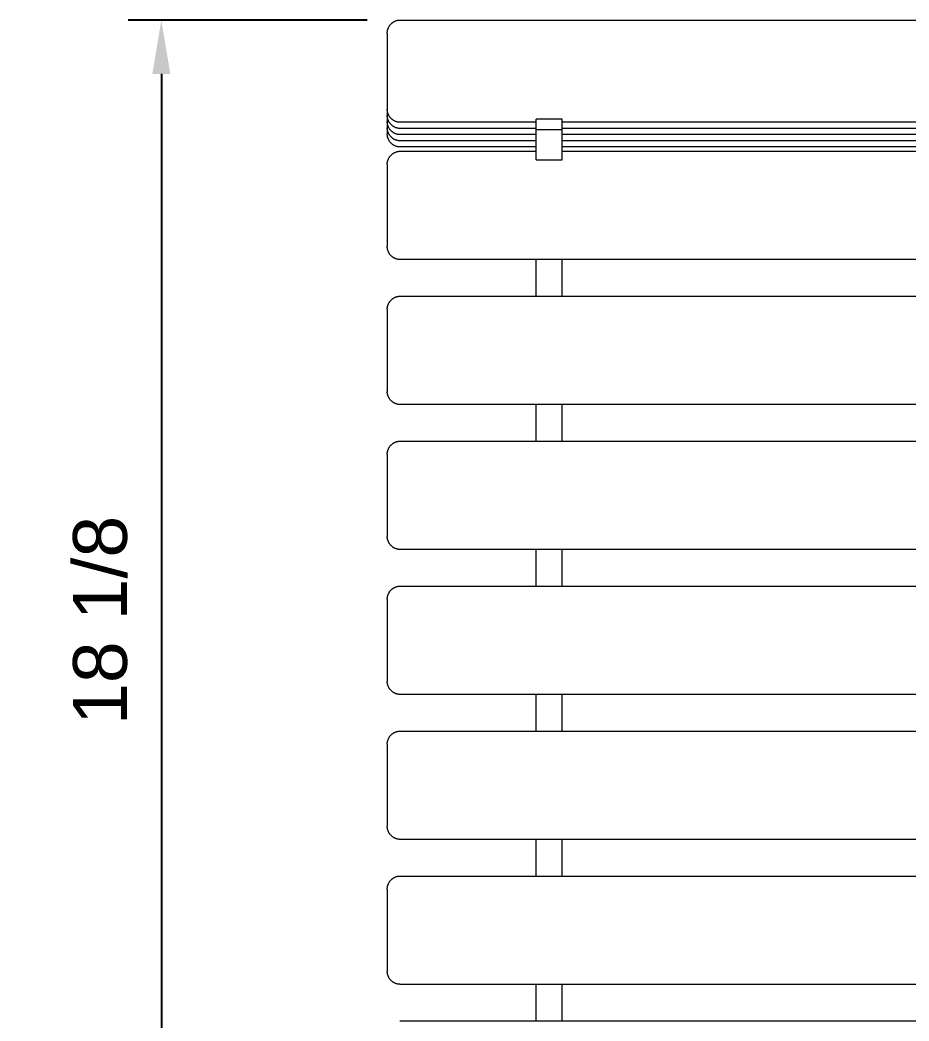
# Model space of a CAD drawing. Header units: inches. Extents: x -6 to 95, y -2 to 61.
# Drawn here: x -3.73 to 9.68, y 44.73 to 59.83 of the extents above; entities that cross this region are included whole.
import ezdxf

# ---------------------------------------------------------------- set-up
doc = ezdxf.new("R2010")
doc.units = ezdxf.units.IN
doc.layers.add('ZANO_R', color=7, linetype='Continuous', lineweight=0)
doc.layers.add('ZANO_W', color=1, linetype='Continuous', lineweight=0)
doc.styles.get("Standard").update_dxf_attribs({"font": 'arial.ttf'})
doc.dimstyles.new('amerykanie', dxfattribs={"dimtxt": 50, "dimasz": 50, "dimexe": 0.5, "dimexo": 0.5, "dimgap": 1, "dimtad": 1, "dimdec": 0, "dimzin": 0, "dimlunit": 5, "dimtxsty": 'Standard', "dimcen": 0.09, "dimclrd": 1, "dimclre": 1, "dimclrt": 1, "dimazin": 0, "dimtfac": 1, "dimtdec": 0, "dimtmove": 0, "dimatfit": 3, "dimfxl": 1, "dimtzin": 0, "dimarcsym": 1})

# ---------------------------------------------------------------- blocks, each defined once
blk = doc.blocks.new('*D354')
at = {"layer": 'ZANO_W', "color": 1, "lineweight": -2}
for p, q in [((1.504, 59.828), (-2.101, 59.828)), ((-1.601, 59.016), (-1.601, 42.53)), ((1.54, 41.718), (-2.101, 41.718))]:
    blk.add_line(p, q, dxfattribs=at)
at = {"layer": 'ZANO_W', "color": 1}
for points in [[(-1.466, 59.016), (-1.737, 59.016), (-1.601, 59.828)], [(-1.737, 42.53), (-1.466, 42.53), (-1.601, 41.718)]]:
    blk.add_solid(points, dxfattribs=at)
at = {"layer": 'ZANO_W', "color": 1, "insert": (-2.521, 50.773), "char_height": 0.8125, "attachment_point": 5, "rotation": 90}
blk.add_mtext('18 1/8', dxfattribs=at)

msp = doc.modelspace()

# ---------------------------------------------------------------- linework, layer by layer
at = {"layer": 'ZANO_R'}
for p, q in [((1.87984, 59.78398), (1.88513, 59.78814)), ((1.88513, 59.78814), (1.89056, 59.79211)), ((1.89056, 59.79211), (1.89612, 59.79589)), ((1.89612, 59.79589), (1.9018, 59.79948)), ((1.9018, 59.79948), (1.90761, 59.80288)), ((1.90761, 59.80288), (1.91352, 59.80607)), ((1.91352, 59.80607), (1.91955, 59.80907)), ((1.91955, 59.80907), (1.92567, 59.81185)), ((1.92567, 59.81185), (1.93188, 59.81442)), ((1.93188, 59.81442), (1.93818, 59.81678)), ((1.93818, 59.81678), (1.94455, 59.81893)), ((1.94455, 59.81893), (1.951, 59.82085)), ((1.951, 59.82085), (1.9575, 59.82256)), ((1.9575, 59.82256), (1.96406, 59.82404)), ((1.96406, 59.82404), (1.97067, 59.82529)), ((1.97067, 59.82529), (1.97732, 59.82632)), ((1.97732, 59.82632), (1.98399, 59.82712)), ((1.98399, 59.82712), (1.99069, 59.8277)), ((1.99069, 59.8277), (1.99741, 59.82804)), ((1.99741, 59.82804), (2.00414, 59.82816)), ((2.00414, 59.82816), (21.30567, 59.82816)), ((1.80718, 59.6312), (1.8073, 59.63793)), ((1.8073, 59.63793), (1.80764, 59.64464)), ((1.80764, 59.64464), (1.80821, 59.65134)), ((1.80821, 59.65134), (1.80902, 59.65802)), ((1.80902, 59.65802), (1.81004, 59.66467)), ((1.81004, 59.66467), (1.8113, 59.67127)), ((1.8113, 59.67127), (1.81278, 59.67783)), ((1.81278, 59.67783), (1.81448, 59.68434)), ((1.81448, 59.68434), (1.81641, 59.69078)), ((1.81641, 59.69078), (1.81855, 59.69716)), ((1.81855, 59.69716), (1.82091, 59.70345)), ((1.82091, 59.70345), (1.82349, 59.70967)), ((1.82349, 59.70967), (1.82627, 59.71579)), ((1.82627, 59.71579), (1.82926, 59.72181)), ((1.82926, 59.72181), (1.83246, 59.72773)), ((1.83246, 59.72773), (1.83585, 59.73354)), ((1.83585, 59.73354), (1.83945, 59.73922)), ((1.83945, 59.73922), (1.84323, 59.74478)), ((1.84323, 59.74478), (1.8472, 59.75021)), ((1.8472, 59.75021), (1.85136, 59.7555)), ((1.85136, 59.7555), (1.85569, 59.76064)), ((1.85569, 59.76064), (1.86019, 59.76563)), ((1.86019, 59.76563), (1.86487, 59.77047)), ((1.86487, 59.77047), (1.8697, 59.77514)), ((1.8697, 59.77514), (1.8747, 59.77965)), ((1.8747, 59.77965), (1.87984, 59.78398)), ((1.80718, 59.6312), (1.80718, 58.52924)), ((1.80718, 58.52924), (1.80718, 58.48267)), ((1.80718, 58.48267), (1.80718, 58.43609)), ((1.8073, 58.47594), (1.80718, 58.48267)), ((1.80718, 58.43609), (1.80718, 58.38952)), ((1.80764, 58.46923), (1.8073, 58.47594)), ((1.80821, 58.46252), (1.80764, 58.46923)), ((1.80902, 58.45585), (1.80821, 58.46252)), ((1.81004, 58.4492), (1.80902, 58.45585)), ((1.8113, 58.44259), (1.81004, 58.4492)), ((1.81278, 58.43603), (1.8113, 58.44259)), ((1.81448, 58.42953), (1.81278, 58.43603)), ((1.81641, 58.42308), (1.81448, 58.42953)), ((1.80718, 58.38952), (1.80718, 58.34294)), ((1.8073, 58.38279), (1.80718, 58.38952)), ((1.80718, 58.34294), (1.80718, 58.29637)), ((1.80718, 58.29637), (1.80718, 58.24979)), ((1.8073, 58.28964), (1.80718, 58.29637)), ((1.80764, 58.37608), (1.8073, 58.38279)), ((1.80764, 58.28293), (1.8073, 58.28964)), ((1.80821, 58.36938), (1.80764, 58.37608)), ((1.80821, 58.27623), (1.80764, 58.28293)), ((1.80902, 58.3627), (1.80821, 58.36938)), ((1.80902, 58.26955), (1.80821, 58.27623)), ((1.81004, 58.35605), (1.80902, 58.3627)), ((1.8113, 58.34945), (1.81004, 58.35605)), ((1.81278, 58.34288), (1.8113, 58.34945)), ((1.81448, 58.33638), (1.81278, 58.34288)), ((1.81641, 58.32994), (1.81448, 58.33638)), ((1.81855, 58.41671), (1.81641, 58.42308)), ((1.81855, 58.32356), (1.81641, 58.32994)), ((1.82091, 58.41041), (1.81855, 58.41671)), ((1.82091, 58.31726), (1.81855, 58.32356)), ((1.82349, 58.4042), (1.82091, 58.41041)), ((1.82349, 58.31105), (1.82091, 58.31726)), ((1.82627, 58.39808), (1.82349, 58.4042)), ((1.82627, 58.30493), (1.82349, 58.31105)), ((1.82926, 58.39205), (1.82627, 58.39808)), ((1.82926, 58.2989), (1.82627, 58.30493)), ((1.83246, 58.38614), (1.82926, 58.39205)), ((1.83246, 58.29299), (1.82926, 58.2989)), ((1.83585, 58.38033), (1.83246, 58.38614)), ((1.83585, 58.28718), (1.83246, 58.29299)), ((1.83945, 58.37465), (1.83585, 58.38033)), ((1.83945, 58.2815), (1.83585, 58.28718)), ((1.84323, 58.36909), (1.83945, 58.37465)), ((1.84323, 58.27594), (1.83945, 58.2815)), ((1.8472, 58.36366), (1.84323, 58.36909)), ((1.8472, 58.27051), (1.84323, 58.27594)), ((1.85136, 58.35837), (1.8472, 58.36366)), ((1.85569, 58.35323), (1.85136, 58.35837)), ((1.86019, 58.34823), (1.85569, 58.35323)), ((1.86487, 58.3434), (1.86019, 58.34823)), ((1.8697, 58.33872), (1.86487, 58.3434)), ((1.8747, 58.33422), (1.8697, 58.33872)), ((1.87984, 58.32989), (1.8747, 58.33422)), ((1.88513, 58.32573), (1.87984, 58.32989)), ((1.89056, 58.32176), (1.88513, 58.32573)), ((1.89612, 58.31798), (1.89056, 58.32176)), ((1.9018, 58.31438), (1.89612, 58.31798)), ((1.90761, 58.31099), (1.9018, 58.31438)), ((1.91352, 58.30779), (1.90761, 58.31099)), ((1.91955, 58.3048), (1.91352, 58.30779)), ((1.92567, 58.30202), (1.91955, 58.3048)), ((1.93188, 58.29944), (1.92567, 58.30202)), ((1.93818, 58.29708), (1.93188, 58.29944)), ((1.94455, 58.29494), (1.93818, 58.29708)), ((1.951, 58.29302), (1.94455, 58.29494)), ((1.9575, 58.29131), (1.951, 58.29302)), ((1.96406, 58.28983), (1.9575, 58.29131)), ((1.97067, 58.28858), (1.96406, 58.28983)), ((1.97732, 58.28755), (1.97067, 58.28858)), ((1.98399, 58.28674), (1.97732, 58.28755)), ((1.99069, 58.28617), (1.98399, 58.28674)), ((1.99741, 58.28583), (1.99069, 58.28617)), ((2.00414, 58.28571), (1.99741, 58.28583)), ((4.05246, 58.28571), (2.00414, 58.28571)), ((4.44637, 58.33242), (4.05246, 58.33242)), ((4.05246, 58.175), (4.05246, 58.33242)), ((4.44637, 58.175), (4.44637, 58.33242)), ((18.86343, 58.28571), (4.44637, 58.28571)), ((1.80718, 58.24979), (1.80718, 58.20322)), ((1.80718, 58.20322), (1.80718, 58.15664)), ((1.8073, 58.19649), (1.80718, 58.20322)), ((1.80718, 58.15664), (1.80718, 58.11007)), ((1.80764, 58.18978), (1.8073, 58.19649)), ((1.80821, 58.18308), (1.80764, 58.18978)), ((1.80902, 58.1764), (1.80821, 58.18308)), ((1.81004, 58.2629), (1.80902, 58.26955)), ((1.81004, 58.16975), (1.80902, 58.1764)), ((1.8113, 58.2563), (1.81004, 58.2629)), ((1.8113, 58.16315), (1.81004, 58.16975)), ((1.81278, 58.24974), (1.8113, 58.2563)), ((1.81278, 58.15659), (1.8113, 58.16315)), ((1.81448, 58.24323), (1.81278, 58.24974)), ((1.81448, 58.15008), (1.81278, 58.15659)), ((1.81641, 58.23679), (1.81448, 58.24323)), ((1.81641, 58.14364), (1.81448, 58.15008)), ((1.81855, 58.23041), (1.81641, 58.23679)), ((1.81855, 58.13726), (1.81641, 58.14364)), ((1.82091, 58.22411), (1.81855, 58.23041)), ((1.82091, 58.13097), (1.81855, 58.13726)), ((1.82349, 58.2179), (1.82091, 58.22411)), ((1.82349, 58.12475), (1.82091, 58.13097)), ((1.82627, 58.21178), (1.82349, 58.2179)), ((1.82627, 58.11863), (1.82349, 58.12475)), ((1.82926, 58.20576), (1.82627, 58.21178)), ((1.83246, 58.19984), (1.82926, 58.20576)), ((1.83585, 58.19403), (1.83246, 58.19984)), ((1.83945, 58.18835), (1.83585, 58.19403)), ((1.84323, 58.18279), (1.83945, 58.18835)), ((1.8472, 58.17736), (1.84323, 58.18279)), ((1.85136, 58.26522), (1.8472, 58.27051)), ((1.85136, 58.17207), (1.8472, 58.17736)), ((1.85569, 58.26008), (1.85136, 58.26522)), ((1.85569, 58.16693), (1.85136, 58.17207)), ((1.86019, 58.25508), (1.85569, 58.26008)), ((1.86019, 58.16194), (1.85569, 58.16693)), ((1.86487, 58.25025), (1.86019, 58.25508)), ((1.86487, 58.1571), (1.86019, 58.16194)), ((1.8697, 58.24558), (1.86487, 58.25025)), ((1.8697, 58.15243), (1.86487, 58.1571)), ((1.8747, 58.24107), (1.8697, 58.24558)), ((1.8747, 58.14792), (1.8697, 58.15243)), ((1.87984, 58.23674), (1.8747, 58.24107)), ((1.87984, 58.14359), (1.8747, 58.14792)), ((1.88513, 58.23258), (1.87984, 58.23674)), ((1.88513, 58.13943), (1.87984, 58.14359)), ((1.89056, 58.22861), (1.88513, 58.23258)), ((1.89056, 58.13546), (1.88513, 58.13943)), ((1.89612, 58.22483), (1.89056, 58.22861)), ((1.89612, 58.13168), (1.89056, 58.13546)), ((1.9018, 58.22124), (1.89612, 58.22483)), ((1.9018, 58.12809), (1.89612, 58.13168)), ((1.90761, 58.21784), (1.9018, 58.22124)), ((1.90761, 58.12469), (1.9018, 58.12809)), ((1.91352, 58.21464), (1.90761, 58.21784)), ((1.91352, 58.12149), (1.90761, 58.12469)), ((1.91955, 58.21165), (1.91352, 58.21464)), ((1.92567, 58.20887), (1.91955, 58.21165)), ((1.93188, 58.20629), (1.92567, 58.20887)), ((1.93818, 58.20393), (1.93188, 58.20629)), ((1.94455, 58.20179), (1.93818, 58.20393)), ((1.951, 58.19987), (1.94455, 58.20179)), ((1.9575, 58.19816), (1.951, 58.19987)), ((1.96406, 58.19668), (1.9575, 58.19816)), ((1.97067, 58.19543), (1.96406, 58.19668)), ((1.97732, 58.1944), (1.97067, 58.19543)), ((1.98399, 58.19359), (1.97732, 58.1944)), ((1.99069, 58.19302), (1.98399, 58.19359)), ((1.99741, 58.19268), (1.99069, 58.19302)), ((2.00414, 58.19256), (1.99741, 58.19268)), ((4.05246, 58.19256), (2.00414, 58.19256)), ((4.05246, 57.71932), (4.05246, 58.175)), ((4.05246, 58.175), (4.44637, 58.175)), ((18.86343, 58.19256), (4.44637, 58.19256)), ((4.44637, 57.71932), (4.44637, 58.175)), ((1.8073, 58.10335), (1.80718, 58.11007)), ((1.80764, 58.09663), (1.8073, 58.10335)), ((1.80821, 58.08993), (1.80764, 58.09663)), ((1.80902, 58.08325), (1.80821, 58.08993)), ((1.81004, 58.0766), (1.80902, 58.08325)), ((1.8113, 58.07), (1.81004, 58.0766)), ((1.81278, 58.06344), (1.8113, 58.07)), ((1.81448, 58.05693), (1.81278, 58.06344)), ((1.81641, 58.05049), (1.81448, 58.05693)), ((1.81855, 58.04411), (1.81641, 58.05049)), ((1.82091, 58.03782), (1.81855, 58.04411)), ((1.82349, 58.0316), (1.82091, 58.03782)), ((1.82627, 58.02548), (1.82349, 58.0316)), ((1.82926, 58.11261), (1.82627, 58.11863)), ((1.82926, 58.01946), (1.82627, 58.02548)), ((1.83246, 58.10669), (1.82926, 58.11261)), ((1.83246, 58.01354), (1.82926, 58.01946)), ((1.83585, 58.10088), (1.83246, 58.10669)), ((1.83585, 58.00774), (1.83246, 58.01354)), ((1.83945, 58.0952), (1.83585, 58.10088)), ((1.83945, 58.00205), (1.83585, 58.00774)), ((1.84323, 58.08964), (1.83945, 58.0952)), ((1.84323, 57.99649), (1.83945, 58.00205)), ((1.8472, 58.08421), (1.84323, 58.08964)), ((1.8472, 57.99106), (1.84323, 57.99649)), ((1.85136, 58.07892), (1.8472, 58.08421)), ((1.85136, 57.98577), (1.8472, 57.99106)), ((1.85569, 58.07378), (1.85136, 58.07892)), ((1.85569, 57.98063), (1.85136, 57.98577)), ((1.86019, 58.06879), (1.85569, 58.07378)), ((1.86019, 57.97564), (1.85569, 57.98063)), ((1.86487, 58.06395), (1.86019, 58.06879)), ((1.86487, 57.9708), (1.86019, 57.97564)), ((1.8697, 58.05928), (1.86487, 58.06395)), ((1.8747, 58.05477), (1.8697, 58.05928)), ((1.87984, 58.05044), (1.8747, 58.05477)), ((1.88513, 58.04628), (1.87984, 58.05044)), ((1.89056, 58.04231), (1.88513, 58.04628)), ((1.89612, 58.03853), (1.89056, 58.04231)), ((1.9018, 58.03494), (1.89612, 58.03853)), ((1.90761, 58.03154), (1.9018, 58.03494)), ((1.91352, 58.02835), (1.90761, 58.03154)), ((1.91955, 58.1185), (1.91352, 58.12149)), ((1.91955, 58.02535), (1.91352, 58.02835)), ((1.92567, 58.11572), (1.91955, 58.1185)), ((1.92567, 58.02257), (1.91955, 58.02535)), ((1.93188, 58.11315), (1.92567, 58.11572)), ((1.93188, 58.02), (1.92567, 58.02257)), ((1.93818, 58.11079), (1.93188, 58.11315)), ((1.93818, 58.01764), (1.93188, 58.02)), ((1.94455, 58.10864), (1.93818, 58.11079)), ((1.94455, 58.01549), (1.93818, 58.01764)), ((1.951, 58.10672), (1.94455, 58.10864)), ((1.951, 58.01357), (1.94455, 58.01549)), ((1.9575, 58.10501), (1.951, 58.10672)), ((1.9575, 58.01186), (1.951, 58.01357)), ((1.96406, 58.10353), (1.9575, 58.10501)), ((1.96406, 58.01038), (1.9575, 58.01186)), ((1.97067, 58.10228), (1.96406, 58.10353)), ((1.97067, 58.00913), (1.96406, 58.01038)), ((1.97732, 58.10125), (1.97067, 58.10228)), ((1.97732, 58.0081), (1.97067, 58.00913)), ((1.98399, 58.10045), (1.97732, 58.10125)), ((1.98399, 58.0073), (1.97732, 58.0081)), ((1.99069, 58.09987), (1.98399, 58.10045)), ((1.99069, 58.00672), (1.98399, 58.0073)), ((1.99741, 58.09953), (1.99069, 58.09987)), ((1.99741, 58.00638), (1.99069, 58.00672)), ((2.00414, 58.09941), (1.99741, 58.09953)), ((2.00414, 58.00626), (1.99741, 58.00638)), ((4.05246, 58.09941), (2.00414, 58.09941)), ((4.05246, 58.00626), (2.00414, 58.00626)), ((18.86343, 58.09941), (4.44637, 58.09941)), ((18.86343, 58.00626), (4.44637, 58.00626)), ((1.8697, 57.96613), (1.86487, 57.9708)), ((1.8747, 57.96162), (1.8697, 57.96613)), ((1.87984, 57.95729), (1.8747, 57.96162)), ((1.88513, 57.95314), (1.87984, 57.95729)), ((1.89056, 57.94916), (1.88513, 57.95314)), ((1.89612, 57.94538), (1.89056, 57.94916)), ((1.9018, 57.94179), (1.89612, 57.94538)), ((1.90761, 57.93839), (1.9018, 57.94179)), ((1.9018, 57.82013), (1.90761, 57.82352)), ((1.91352, 57.9352), (1.90761, 57.93839)), ((1.90761, 57.82352), (1.91352, 57.82672)), ((1.91955, 57.9322), (1.91352, 57.9352)), ((1.91352, 57.82672), (1.91955, 57.82971)), ((1.92567, 57.92942), (1.91955, 57.9322)), ((1.91955, 57.82971), (1.92567, 57.83249)), ((1.93188, 57.92685), (1.92567, 57.92942)), ((1.92567, 57.83249), (1.93188, 57.83507)), ((1.93818, 57.92449), (1.93188, 57.92685)), ((1.93188, 57.83507), (1.93818, 57.83743)), ((1.94455, 57.92234), (1.93818, 57.92449)), ((1.93818, 57.83743), (1.94455, 57.83957)), ((1.951, 57.92042), (1.94455, 57.92234)), ((1.94455, 57.83957), (1.951, 57.84149)), ((1.9575, 57.91872), (1.951, 57.92042)), ((1.951, 57.84149), (1.9575, 57.8432)), ((1.96406, 57.91723), (1.9575, 57.91872)), ((1.9575, 57.8432), (1.96406, 57.84468)), ((1.97067, 57.91598), (1.96406, 57.91723)), ((1.96406, 57.84468), (1.97067, 57.84593)), ((1.97732, 57.91495), (1.97067, 57.91598)), ((1.97067, 57.84593), (1.97732, 57.84696)), ((1.98399, 57.91415), (1.97732, 57.91495)), ((1.97732, 57.84696), (1.98399, 57.84777)), ((1.99069, 57.91357), (1.98399, 57.91415)), ((1.98399, 57.84777), (1.99069, 57.84834)), ((1.99741, 57.91323), (1.99069, 57.91357)), ((1.99069, 57.84834), (1.99741, 57.84868)), ((2.00414, 57.91312), (1.99741, 57.91323)), ((1.99741, 57.84868), (2.00414, 57.8488)), ((4.05246, 57.91312), (2.00414, 57.91312)), ((2.00414, 57.8488), (4.05246, 57.8488)), ((18.86343, 57.91312), (4.44637, 57.91312)), ((4.44637, 57.8488), (18.86343, 57.8488)), ((1.80764, 57.66528), (1.80821, 57.67199)), ((1.80821, 57.67199), (1.80902, 57.67866)), ((1.80902, 57.67866), (1.81004, 57.68531)), ((1.81004, 57.68531), (1.8113, 57.69192)), ((1.8113, 57.69192), (1.81278, 57.69848)), ((1.81278, 57.69848), (1.81448, 57.70498)), ((1.81448, 57.70498), (1.81641, 57.71143)), ((1.81641, 57.71143), (1.81855, 57.7178)), ((1.81855, 57.7178), (1.82091, 57.7241)), ((1.82091, 57.7241), (1.82349, 57.73031)), ((1.82349, 57.73031), (1.82627, 57.73643)), ((1.82627, 57.73643), (1.82926, 57.74246)), ((1.82926, 57.74246), (1.83246, 57.74837)), ((1.83246, 57.74837), (1.83585, 57.75418)), ((1.83585, 57.75418), (1.83945, 57.75986)), ((1.83945, 57.75986), (1.84323, 57.76542)), ((1.84323, 57.76542), (1.8472, 57.77085)), ((1.8472, 57.77085), (1.85136, 57.77614)), ((1.85136, 57.77614), (1.85569, 57.78128)), ((1.85569, 57.78128), (1.86019, 57.78628)), ((1.86019, 57.78628), (1.86487, 57.79111)), ((1.86487, 57.79111), (1.8697, 57.79579)), ((1.8697, 57.79579), (1.8747, 57.80029)), ((1.8747, 57.80029), (1.87984, 57.80462)), ((1.87984, 57.80462), (1.88513, 57.80878)), ((1.88513, 57.80878), (1.89056, 57.81275)), ((1.89056, 57.81275), (1.89612, 57.81653)), ((1.89612, 57.81653), (1.9018, 57.82013)), ((4.05246, 57.71932), (4.44637, 57.71932)), ((1.80718, 57.65184), (1.8073, 57.65857)), ((1.80718, 57.65184), (1.80718, 57.50517)), ((1.8073, 57.65857), (1.80764, 57.66528)), ((1.80718, 57.50517), (1.80718, 56.41202)), ((1.8073, 56.4053), (1.80718, 56.41202)), ((1.80764, 56.39858), (1.8073, 56.4053)), ((1.80821, 56.39188), (1.80764, 56.39858)), ((1.80902, 56.3852), (1.80821, 56.39188)), ((1.81004, 56.37856), (1.80902, 56.3852)), ((1.8113, 56.37195), (1.81004, 56.37856)), ((1.81278, 56.36539), (1.8113, 56.37195)), ((1.81448, 56.35889), (1.81278, 56.36539)), ((1.81641, 56.35244), (1.81448, 56.35889)), ((1.81855, 56.34607), (1.81641, 56.35244)), ((1.82091, 56.33977), (1.81855, 56.34607)), ((1.82349, 56.33356), (1.82091, 56.33977)), ((1.82627, 56.32743), (1.82349, 56.33356)), ((1.82926, 56.32141), (1.82627, 56.32743)), ((1.83246, 56.31549), (1.82926, 56.32141)), ((1.83585, 56.30969), (1.83246, 56.31549)), ((1.83945, 56.304), (1.83585, 56.30969)), ((1.84323, 56.29844), (1.83945, 56.304)), ((1.8472, 56.29302), (1.84323, 56.29844)), ((1.85136, 56.28773), (1.8472, 56.29302)), ((1.85569, 56.28258), (1.85136, 56.28773)), ((1.86019, 56.27759), (1.85569, 56.28258)), ((1.86487, 56.27276), (1.86019, 56.27759)), ((1.8697, 56.26808), (1.86487, 56.27276)), ((1.8747, 56.26358), (1.8697, 56.26808)), ((1.87984, 56.25924), (1.8747, 56.26358)), ((1.88513, 56.25509), (1.87984, 56.25924)), ((1.89056, 56.25112), (1.88513, 56.25509)), ((1.89612, 56.24733), (1.89056, 56.25112)), ((1.9018, 56.24374), (1.89612, 56.24733)), ((1.90761, 56.24035), (1.9018, 56.24374)), ((1.91352, 56.23715), (1.90761, 56.24035)), ((1.91955, 56.23416), (1.91352, 56.23715)), ((1.92567, 56.23137), (1.91955, 56.23416)), ((1.93188, 56.2288), (1.92567, 56.23137)), ((1.93818, 56.22644), (1.93188, 56.2288)), ((1.94455, 56.2243), (1.93818, 56.22644)), ((1.951, 56.22237), (1.94455, 56.2243)), ((1.9575, 56.22067), (1.951, 56.22237)), ((1.96406, 56.21919), (1.9575, 56.22067)), ((1.97067, 56.21793), (1.96406, 56.21919)), ((1.97732, 56.2169), (1.97067, 56.21793)), ((1.98399, 56.2161), (1.97732, 56.2169)), ((1.99069, 56.21553), (1.98399, 56.2161)), ((1.99741, 56.21518), (1.99069, 56.21553)), ((2.00414, 56.21507), (1.99741, 56.21518)), ((21.30567, 56.21507), (2.00414, 56.21507)), ((4.05246, 55.6625), (4.05246, 56.21507)), ((4.44637, 55.6625), (4.44637, 56.21507)), ((1.82926, 55.55616), (1.83246, 55.56208)), ((1.83246, 55.56208), (1.83585, 55.56788)), ((1.83585, 55.56788), (1.83945, 55.57357)), ((1.83945, 55.57357), (1.84323, 55.57913)), ((1.84323, 55.57913), (1.8472, 55.58455)), ((1.8472, 55.58455), (1.85136, 55.58984)), ((1.85136, 55.58984), (1.85569, 55.59499)), ((1.85569, 55.59499), (1.86019, 55.59998)), ((1.86019, 55.59998), (1.86487, 55.60481)), ((1.86487, 55.60481), (1.8697, 55.60949)), ((1.8697, 55.60949), (1.8747, 55.61399)), ((1.8747, 55.61399), (1.87984, 55.61833)), ((1.87984, 55.61833), (1.88513, 55.62248)), ((1.88513, 55.62248), (1.89056, 55.62645)), ((1.89056, 55.62645), (1.89612, 55.63024)), ((1.89612, 55.63024), (1.9018, 55.63383)), ((1.9018, 55.63383), (1.90761, 55.63722)), ((1.90761, 55.63722), (1.91352, 55.64042)), ((1.91352, 55.64042), (1.91955, 55.64341)), ((1.91955, 55.64341), (1.92567, 55.64619)), ((1.92567, 55.64619), (1.93188, 55.64877)), ((1.93188, 55.64877), (1.93818, 55.65113)), ((1.93818, 55.65113), (1.94455, 55.65327)), ((1.94455, 55.65327), (1.951, 55.6552)), ((1.951, 55.6552), (1.9575, 55.6569)), ((1.9575, 55.6569), (1.96406, 55.65838)), ((1.96406, 55.65838), (1.97067, 55.65964)), ((1.97067, 55.65964), (1.97732, 55.66067)), ((1.97732, 55.66067), (1.98399, 55.66147)), ((1.98399, 55.66147), (1.99069, 55.66204)), ((1.99069, 55.66204), (1.99741, 55.66239)), ((1.99741, 55.66239), (2.00414, 55.6625)), ((2.00414, 55.6625), (21.30567, 55.6625)), ((1.80718, 55.46555), (1.8073, 55.47227)), ((1.80718, 55.46555), (1.80718, 55.31887)), ((1.8073, 55.47227), (1.80764, 55.47899)), ((1.80764, 55.47899), (1.80821, 55.48569)), ((1.80821, 55.48569), (1.80902, 55.49236)), ((1.80902, 55.49236), (1.81004, 55.49901)), ((1.81004, 55.49901), (1.8113, 55.50562)), ((1.8113, 55.50562), (1.81278, 55.51218)), ((1.81278, 55.51218), (1.81448, 55.51868)), ((1.81448, 55.51868), (1.81641, 55.52513)), ((1.81641, 55.52513), (1.81855, 55.5315)), ((1.81855, 55.5315), (1.82091, 55.5378)), ((1.82091, 55.5378), (1.82349, 55.54401)), ((1.82349, 55.54401), (1.82627, 55.55013)), ((1.82627, 55.55013), (1.82926, 55.55616)), ((1.80718, 55.31887), (1.80718, 54.22573)), ((1.8073, 54.219), (1.80718, 54.22573)), ((1.80764, 54.21229), (1.8073, 54.219)), ((1.80821, 54.20558), (1.80764, 54.21229)), ((1.80902, 54.19891), (1.80821, 54.20558)), ((1.81004, 54.19226), (1.80902, 54.19891)), ((1.8113, 54.18565), (1.81004, 54.19226)), ((1.81278, 54.17909), (1.8113, 54.18565)), ((1.81448, 54.17259), (1.81278, 54.17909)), ((1.81641, 54.16614), (1.81448, 54.17259)), ((1.81855, 54.15977), (1.81641, 54.16614)), ((1.82091, 54.15347), (1.81855, 54.15977)), ((1.82349, 54.14726), (1.82091, 54.15347)), ((1.82627, 54.14114), (1.82349, 54.14726)), ((1.82926, 54.13511), (1.82627, 54.14114)), ((1.83246, 54.1292), (1.82926, 54.13511)), ((1.83585, 54.12339), (1.83246, 54.1292)), ((1.83945, 54.11771), (1.83585, 54.12339)), ((1.84323, 54.11215), (1.83945, 54.11771)), ((1.8472, 54.10672), (1.84323, 54.11215)), ((1.85136, 54.10143), (1.8472, 54.10672)), ((1.85569, 54.09629), (1.85136, 54.10143)), ((1.86019, 54.09129), (1.85569, 54.09629)), ((1.86487, 54.08646), (1.86019, 54.09129)), ((1.8697, 54.08178), (1.86487, 54.08646)), ((1.8747, 54.07728), (1.8697, 54.08178)), ((1.87984, 54.07295), (1.8747, 54.07728)), ((1.88513, 54.06879), (1.87984, 54.07295)), ((1.89056, 54.06482), (1.88513, 54.06879)), ((1.89612, 54.06104), (1.89056, 54.06482)), ((1.9018, 54.05744), (1.89612, 54.06104)), ((1.90761, 54.05405), (1.9018, 54.05744)), ((1.91352, 54.05085), (1.90761, 54.05405)), ((1.91955, 54.04786), (1.91352, 54.05085)), ((1.92567, 54.04508), (1.91955, 54.04786)), ((1.93188, 54.0425), (1.92567, 54.04508)), ((1.93818, 54.04014), (1.93188, 54.0425)), ((1.94455, 54.038), (1.93818, 54.04014)), ((1.951, 54.03607), (1.94455, 54.038)), ((1.9575, 54.03437), (1.951, 54.03607)), ((1.96406, 54.03289), (1.9575, 54.03437)), ((1.97067, 54.03164), (1.96406, 54.03289)), ((1.97732, 54.03061), (1.97067, 54.03164)), ((1.98399, 54.0298), (1.97732, 54.03061)), ((1.99069, 54.02923), (1.98399, 54.0298)), ((1.99741, 54.02889), (1.99069, 54.02923)), ((2.00414, 54.02877), (1.99741, 54.02889)), ((21.30567, 54.02877), (2.00414, 54.02877)), ((4.05246, 53.4762), (4.05246, 54.02877)), ((4.44637, 53.4762), (4.44637, 54.02877)), ((1.89612, 53.44394), (1.9018, 53.44753)), ((1.9018, 53.44753), (1.90761, 53.45093)), ((1.90761, 53.45093), (1.91352, 53.45412)), ((1.91352, 53.45412), (1.91955, 53.45711)), ((1.91955, 53.45711), (1.92567, 53.4599)), ((1.92567, 53.4599), (1.93188, 53.46247)), ((1.93188, 53.46247), (1.93818, 53.46483)), ((1.93818, 53.46483), (1.94455, 53.46697)), ((1.94455, 53.46697), (1.951, 53.4689)), ((1.951, 53.4689), (1.9575, 53.4706)), ((1.9575, 53.4706), (1.96406, 53.47208)), ((1.96406, 53.47208), (1.97067, 53.47334)), ((1.97067, 53.47334), (1.97732, 53.47437)), ((1.97732, 53.47437), (1.98399, 53.47517)), ((1.98399, 53.47517), (1.99069, 53.47574)), ((1.99069, 53.47574), (1.99741, 53.47609)), ((1.99741, 53.47609), (2.00414, 53.4762)), ((2.00414, 53.4762), (21.30567, 53.4762)), ((1.80764, 53.29269), (1.80821, 53.29939)), ((1.80821, 53.29939), (1.80902, 53.30607)), ((1.80902, 53.30607), (1.81004, 53.31271)), ((1.81004, 53.31271), (1.8113, 53.31932)), ((1.8113, 53.31932), (1.81278, 53.32588)), ((1.81278, 53.32588), (1.81448, 53.33239)), ((1.81448, 53.33239), (1.81641, 53.33883)), ((1.81641, 53.33883), (1.81855, 53.3452)), ((1.81855, 53.3452), (1.82091, 53.3515)), ((1.82091, 53.3515), (1.82349, 53.35772)), ((1.82349, 53.35772), (1.82627, 53.36384)), ((1.82627, 53.36384), (1.82926, 53.36986)), ((1.82926, 53.36986), (1.83246, 53.37578)), ((1.83246, 53.37578), (1.83585, 53.38158)), ((1.83585, 53.38158), (1.83945, 53.38727)), ((1.83945, 53.38727), (1.84323, 53.39283)), ((1.84323, 53.39283), (1.8472, 53.39826)), ((1.8472, 53.39826), (1.85136, 53.40354)), ((1.85136, 53.40354), (1.85569, 53.40869)), ((1.85569, 53.40869), (1.86019, 53.41368)), ((1.86019, 53.41368), (1.86487, 53.41852)), ((1.86487, 53.41852), (1.8697, 53.42319)), ((1.8697, 53.42319), (1.8747, 53.4277)), ((1.8747, 53.4277), (1.87984, 53.43203)), ((1.87984, 53.43203), (1.88513, 53.43618)), ((1.88513, 53.43618), (1.89056, 53.44015)), ((1.89056, 53.44015), (1.89612, 53.44394)), ((1.80718, 53.27925), (1.8073, 53.28597)), ((1.80718, 53.27925), (1.80718, 53.13258)), ((1.8073, 53.28597), (1.80764, 53.29269)), ((1.80718, 53.13258), (1.80718, 52.03943)), ((1.8073, 52.0327), (1.80718, 52.03943)), ((1.80764, 52.02599), (1.8073, 52.0327)), ((1.80821, 52.01929), (1.80764, 52.02599)), ((1.80902, 52.01261), (1.80821, 52.01929)), ((1.81004, 52.00596), (1.80902, 52.01261)), ((1.8113, 51.99936), (1.81004, 52.00596)), ((1.81278, 51.9928), (1.8113, 51.99936)), ((1.81448, 51.98629), (1.81278, 51.9928)), ((1.81641, 51.97985), (1.81448, 51.98629)), ((1.81855, 51.97347), (1.81641, 51.97985)), ((1.82091, 51.96717), (1.81855, 51.97347)), ((1.82349, 51.96096), (1.82091, 51.96717)), ((1.82627, 51.95484), (1.82349, 51.96096)), ((1.82926, 51.94882), (1.82627, 51.95484)), ((1.83246, 51.9429), (1.82926, 51.94882)), ((1.83585, 51.93709), (1.83246, 51.9429)), ((1.83945, 51.93141), (1.83585, 51.93709)), ((1.84323, 51.92585), (1.83945, 51.93141)), ((1.8472, 51.92042), (1.84323, 51.92585)), ((1.85136, 51.91513), (1.8472, 51.92042)), ((1.85569, 51.90999), (1.85136, 51.91513)), ((1.86019, 51.905), (1.85569, 51.90999)), ((1.86487, 51.90016), (1.86019, 51.905)), ((1.8697, 51.89549), (1.86487, 51.90016)), ((1.8747, 51.89098), (1.8697, 51.89549)), ((1.87984, 51.88665), (1.8747, 51.89098)), ((1.88513, 51.88249), (1.87984, 51.88665)), ((1.89056, 51.87852), (1.88513, 51.88249)), ((1.89612, 51.87474), (1.89056, 51.87852)), ((1.9018, 51.87115), (1.89612, 51.87474)), ((1.90761, 51.86775), (1.9018, 51.87115)), ((1.91352, 51.86456), (1.90761, 51.86775)), ((1.91955, 51.86156), (1.91352, 51.86456)), ((1.92567, 51.85878), (1.91955, 51.86156)), ((1.93188, 51.85621), (1.92567, 51.85878)), ((1.93818, 51.85385), (1.93188, 51.85621)), ((1.94455, 51.8517), (1.93818, 51.85385)), ((1.951, 51.84978), (1.94455, 51.8517)), ((1.9575, 51.84807), (1.951, 51.84978)), ((1.96406, 51.84659), (1.9575, 51.84807)), ((1.97067, 51.84534), (1.96406, 51.84659)), ((1.97732, 51.84431), (1.97067, 51.84534)), ((1.98399, 51.84351), (1.97732, 51.84431)), ((1.99069, 51.84293), (1.98399, 51.84351)), ((1.99741, 51.84259), (1.99069, 51.84293)), ((2.00414, 51.84247), (1.99741, 51.84259)), ((21.30567, 51.84247), (2.00414, 51.84247)), ((4.05246, 51.28991), (4.05246, 51.84247)), ((4.44637, 51.28991), (4.44637, 51.84247)), ((1.82627, 51.17754), (1.82926, 51.18356)), ((1.82926, 51.18356), (1.83246, 51.18948)), ((1.83246, 51.18948), (1.83585, 51.19529)), ((1.83585, 51.19529), (1.83945, 51.20097)), ((1.83945, 51.20097), (1.84323, 51.20653)), ((1.84323, 51.20653), (1.8472, 51.21196)), ((1.8472, 51.21196), (1.85136, 51.21725)), ((1.85136, 51.21725), (1.85569, 51.22239)), ((1.85569, 51.22239), (1.86019, 51.22738)), ((1.86019, 51.22738), (1.86487, 51.23222)), ((1.86487, 51.23222), (1.8697, 51.23689)), ((1.8697, 51.23689), (1.8747, 51.2414)), ((1.8747, 51.2414), (1.87984, 51.24573)), ((1.87984, 51.24573), (1.88513, 51.24989)), ((1.88513, 51.24989), (1.89056, 51.25386)), ((1.89056, 51.25386), (1.89612, 51.25764)), ((1.89612, 51.25764), (1.9018, 51.26123)), ((1.9018, 51.26123), (1.90761, 51.26463)), ((1.90761, 51.26463), (1.91352, 51.26782)), ((1.91352, 51.26782), (1.91955, 51.27082)), ((1.91955, 51.27082), (1.92567, 51.2736)), ((1.92567, 51.2736), (1.93188, 51.27617)), ((1.93188, 51.27617), (1.93818, 51.27853)), ((1.93818, 51.27853), (1.94455, 51.28068)), ((1.94455, 51.28068), (1.951, 51.2826)), ((1.951, 51.2826), (1.9575, 51.28431)), ((1.9575, 51.28431), (1.96406, 51.28579)), ((1.96406, 51.28579), (1.97067, 51.28704)), ((1.97067, 51.28704), (1.97732, 51.28807)), ((1.97732, 51.28807), (1.98399, 51.28887)), ((1.98399, 51.28887), (1.99069, 51.28945)), ((1.99069, 51.28945), (1.99741, 51.28979)), ((1.99741, 51.28979), (2.00414, 51.28991)), ((2.00414, 51.28991), (21.30567, 51.28991)), ((1.80718, 51.09295), (1.8073, 51.09968)), ((1.80718, 51.09295), (1.80718, 50.94628)), ((1.8073, 51.09968), (1.80764, 51.10639)), ((1.80764, 51.10639), (1.80821, 51.11309)), ((1.80821, 51.11309), (1.80902, 51.11977)), ((1.80902, 51.11977), (1.81004, 51.12642)), ((1.81004, 51.12642), (1.8113, 51.13302)), ((1.8113, 51.13302), (1.81278, 51.13958)), ((1.81278, 51.13958), (1.81448, 51.14609)), ((1.81448, 51.14609), (1.81641, 51.15253)), ((1.81641, 51.15253), (1.81855, 51.15891)), ((1.81855, 51.15891), (1.82091, 51.1652)), ((1.82091, 51.1652), (1.82349, 51.17142)), ((1.82349, 51.17142), (1.82627, 51.17754)), ((1.80718, 50.94628), (1.80718, 49.85313)), ((1.8073, 49.84641), (1.80718, 49.85313)), ((1.80764, 49.83969), (1.8073, 49.84641)), ((1.80821, 49.83299), (1.80764, 49.83969)), ((1.80902, 49.82631), (1.80821, 49.83299)), ((1.81004, 49.81967), (1.80902, 49.82631)), ((1.8113, 49.81306), (1.81004, 49.81967)), ((1.81278, 49.8065), (1.8113, 49.81306)), ((1.81448, 49.79999), (1.81278, 49.8065)), ((1.81641, 49.79355), (1.81448, 49.79999)), ((1.81855, 49.78717), (1.81641, 49.79355)), ((1.82091, 49.78088), (1.81855, 49.78717)), ((1.82349, 49.77466), (1.82091, 49.78088)), ((1.82627, 49.76854), (1.82349, 49.77466)), ((1.82926, 49.76252), (1.82627, 49.76854)), ((1.83246, 49.7566), (1.82926, 49.76252)), ((1.83585, 49.7508), (1.83246, 49.7566)), ((1.83945, 49.74511), (1.83585, 49.7508)), ((1.84323, 49.73955), (1.83945, 49.74511)), ((1.8472, 49.73412), (1.84323, 49.73955)), ((1.85136, 49.72883), (1.8472, 49.73412)), ((1.85569, 49.72369), (1.85136, 49.72883)), ((1.86019, 49.7187), (1.85569, 49.72369)), ((1.86487, 49.71386), (1.86019, 49.7187)), ((1.8697, 49.70919), (1.86487, 49.71386)), ((1.8747, 49.70468), (1.8697, 49.70919)), ((1.87984, 49.70035), (1.8747, 49.70468)), ((1.88513, 49.6962), (1.87984, 49.70035)), ((1.89056, 49.69222), (1.88513, 49.6962)), ((1.89612, 49.68844), (1.89056, 49.69222)), ((1.9018, 49.68485), (1.89612, 49.68844)), ((1.90761, 49.68145), (1.9018, 49.68485)), ((1.91352, 49.67826), (1.90761, 49.68145)), ((1.91955, 49.67527), (1.91352, 49.67826)), ((1.92567, 49.67248), (1.91955, 49.67527)), ((1.93188, 49.66991), (1.92567, 49.67248)), ((1.93818, 49.66755), (1.93188, 49.66991)), ((1.94455, 49.6654), (1.93818, 49.66755)), ((1.951, 49.66348), (1.94455, 49.6654)), ((1.9575, 49.66178), (1.951, 49.66348)), ((1.96406, 49.6603), (1.9575, 49.66178)), ((1.97067, 49.65904), (1.96406, 49.6603)), ((1.97732, 49.65801), (1.97067, 49.65904)), ((1.98399, 49.65721), (1.97732, 49.65801)), ((1.99069, 49.65664), (1.98399, 49.65721)), ((1.99741, 49.65629), (1.99069, 49.65664)), ((2.00414, 49.65618), (1.99741, 49.65629)), ((21.30567, 49.65618), (2.00414, 49.65618)), ((4.05246, 49.10361), (4.05246, 49.65618)), ((4.44637, 49.10361), (4.44637, 49.65618)), ((1.88513, 49.06359), (1.89056, 49.06756)), ((1.89056, 49.06756), (1.89612, 49.07134)), ((1.89612, 49.07134), (1.9018, 49.07493)), ((1.9018, 49.07493), (1.90761, 49.07833)), ((1.90761, 49.07833), (1.91352, 49.08153)), ((1.91352, 49.08153), (1.91955, 49.08452)), ((1.91955, 49.08452), (1.92567, 49.0873)), ((1.92567, 49.0873), (1.93188, 49.08988)), ((1.93188, 49.08988), (1.93818, 49.09224)), ((1.93818, 49.09224), (1.94455, 49.09438)), ((1.94455, 49.09438), (1.951, 49.0963)), ((1.951, 49.0963), (1.9575, 49.09801)), ((1.9575, 49.09801), (1.96406, 49.09949)), ((1.96406, 49.09949), (1.97067, 49.10074)), ((1.97067, 49.10074), (1.97732, 49.10177)), ((1.97732, 49.10177), (1.98399, 49.10258)), ((1.98399, 49.10258), (1.99069, 49.10315)), ((1.99069, 49.10315), (1.99741, 49.10349)), ((1.99741, 49.10349), (2.00414, 49.10361)), ((2.00414, 49.10361), (21.30567, 49.10361)), ((1.8073, 48.91338), (1.80764, 48.92009)), ((1.80764, 48.92009), (1.80821, 48.92679)), ((1.80821, 48.92679), (1.80902, 48.93347)), ((1.80902, 48.93347), (1.81004, 48.94012)), ((1.81004, 48.94012), (1.8113, 48.94672)), ((1.8113, 48.94672), (1.81278, 48.95329)), ((1.81278, 48.95329), (1.81448, 48.95979)), ((1.81448, 48.95979), (1.81641, 48.96623)), ((1.81641, 48.96623), (1.81855, 48.97261)), ((1.81855, 48.97261), (1.82091, 48.97891)), ((1.82091, 48.97891), (1.82349, 48.98512)), ((1.82349, 48.98512), (1.82627, 48.99124)), ((1.82627, 48.99124), (1.82926, 48.99727)), ((1.82926, 48.99727), (1.83246, 49.00318)), ((1.83246, 49.00318), (1.83585, 49.00899)), ((1.83585, 49.00899), (1.83945, 49.01467)), ((1.83945, 49.01467), (1.84323, 49.02023)), ((1.84323, 49.02023), (1.8472, 49.02566)), ((1.8472, 49.02566), (1.85136, 49.03095)), ((1.85136, 49.03095), (1.85569, 49.03609)), ((1.85569, 49.03609), (1.86019, 49.04109)), ((1.86019, 49.04109), (1.86487, 49.04592)), ((1.86487, 49.04592), (1.8697, 49.05059)), ((1.8697, 49.05059), (1.8747, 49.0551)), ((1.8747, 49.0551), (1.87984, 49.05943)), ((1.87984, 49.05943), (1.88513, 49.06359)), ((1.80718, 48.90665), (1.8073, 48.91338)), ((1.80718, 48.90665), (1.80718, 48.75998)), ((1.80718, 48.75998), (1.80718, 47.66683)), ((1.8073, 47.66011), (1.80718, 47.66683)), ((1.80764, 47.65339), (1.8073, 47.66011)), ((1.80821, 47.64669), (1.80764, 47.65339)), ((1.80902, 47.64001), (1.80821, 47.64669)), ((1.81004, 47.63337), (1.80902, 47.64001)), ((1.8113, 47.62676), (1.81004, 47.63337)), ((1.81278, 47.6202), (1.8113, 47.62676)), ((1.81448, 47.6137), (1.81278, 47.6202)), ((1.81641, 47.60725), (1.81448, 47.6137)), ((1.81855, 47.60088), (1.81641, 47.60725)), ((1.82091, 47.59458), (1.81855, 47.60088)), ((1.82349, 47.58837), (1.82091, 47.59458)), ((1.82627, 47.58224), (1.82349, 47.58837)), ((1.82926, 47.57622), (1.82627, 47.58224)), ((1.83246, 47.5703), (1.82926, 47.57622)), ((1.83585, 47.5645), (1.83246, 47.5703)), ((1.83945, 47.55881), (1.83585, 47.5645)), ((1.84323, 47.55325), (1.83945, 47.55881)), ((1.8472, 47.54783), (1.84323, 47.55325)), ((1.85136, 47.54254), (1.8472, 47.54783)), ((1.85569, 47.53739), (1.85136, 47.54254)), ((1.86019, 47.5324), (1.85569, 47.53739)), ((1.86487, 47.52757), (1.86019, 47.5324)), ((1.8697, 47.52289), (1.86487, 47.52757)), ((1.8747, 47.51839), (1.8697, 47.52289)), ((1.87984, 47.51405), (1.8747, 47.51839)), ((1.88513, 47.5099), (1.87984, 47.51405)), ((1.89056, 47.50593), (1.88513, 47.5099)), ((1.89612, 47.50214), (1.89056, 47.50593)), ((1.9018, 47.49855), (1.89612, 47.50214)), ((1.90761, 47.49516), (1.9018, 47.49855)), ((1.91352, 47.49196), (1.90761, 47.49516)), ((1.91955, 47.48897), (1.91352, 47.49196)), ((1.92567, 47.48618), (1.91955, 47.48897)), ((1.93188, 47.48361), (1.92567, 47.48618)), ((1.93818, 47.48125), (1.93188, 47.48361)), ((1.94455, 47.47911), (1.93818, 47.48125)), ((1.951, 47.47718), (1.94455, 47.47911)), ((1.9575, 47.47548), (1.951, 47.47718)), ((1.96406, 47.474), (1.9575, 47.47548)), ((1.97067, 47.47274), (1.96406, 47.474)), ((1.97732, 47.47171), (1.97067, 47.47274)), ((1.98399, 47.47091), (1.97732, 47.47171)), ((1.99069, 47.47034), (1.98399, 47.47091)), ((1.99741, 47.46999), (1.99069, 47.47034)), ((2.00414, 47.46988), (1.99741, 47.46999)), ((21.30567, 47.46988), (2.00414, 47.46988)), ((4.05246, 46.91731), (4.05246, 47.46988)), ((4.44637, 46.91731), (4.44637, 47.46988)), ((1.82349, 46.79882), (1.82627, 46.80494)), ((1.82627, 46.80494), (1.82926, 46.81097)), ((1.82926, 46.81097), (1.83246, 46.81689)), ((1.83246, 46.81689), (1.83585, 46.82269)), ((1.83585, 46.82269), (1.83945, 46.82838)), ((1.83945, 46.82838), (1.84323, 46.83394)), ((1.84323, 46.83394), (1.8472, 46.83936)), ((1.8472, 46.83936), (1.85136, 46.84465)), ((1.85136, 46.84465), (1.85569, 46.84979)), ((1.85569, 46.84979), (1.86019, 46.85479)), ((1.86019, 46.85479), (1.86487, 46.85962)), ((1.86487, 46.85962), (1.8697, 46.8643)), ((1.8697, 46.8643), (1.8747, 46.8688)), ((1.8747, 46.8688), (1.87984, 46.87314)), ((1.87984, 46.87314), (1.88513, 46.87729)), ((1.88513, 46.87729), (1.89056, 46.88126)), ((1.89056, 46.88126), (1.89612, 46.88505)), ((1.89612, 46.88505), (1.9018, 46.88864)), ((1.9018, 46.88864), (1.90761, 46.89203)), ((1.90761, 46.89203), (1.91352, 46.89523)), ((1.91352, 46.89523), (1.91955, 46.89822)), ((1.91955, 46.89822), (1.92567, 46.901)), ((1.92567, 46.901), (1.93188, 46.90358)), ((1.93188, 46.90358), (1.93818, 46.90594)), ((1.93818, 46.90594), (1.94455, 46.90808)), ((1.94455, 46.90808), (1.951, 46.91001)), ((1.951, 46.91001), (1.9575, 46.91171)), ((1.9575, 46.91171), (1.96406, 46.91319)), ((1.96406, 46.91319), (1.97067, 46.91445)), ((1.97067, 46.91445), (1.97732, 46.91548)), ((1.97732, 46.91548), (1.98399, 46.91628)), ((1.98399, 46.91628), (1.99069, 46.91685)), ((1.99069, 46.91685), (1.99741, 46.9172)), ((1.99741, 46.9172), (2.00414, 46.91731)), ((2.00414, 46.91731), (21.30567, 46.91731)), ((1.80718, 46.72036), (1.8073, 46.72708)), ((1.80718, 46.72036), (1.80718, 46.57368)), ((1.8073, 46.72708), (1.80764, 46.7338)), ((1.80764, 46.7338), (1.80821, 46.7405)), ((1.80821, 46.7405), (1.80902, 46.74717)), ((1.80902, 46.74717), (1.81004, 46.75382)), ((1.81004, 46.75382), (1.8113, 46.76043)), ((1.8113, 46.76043), (1.81278, 46.76699)), ((1.81278, 46.76699), (1.81448, 46.77349)), ((1.81448, 46.77349), (1.81641, 46.77994)), ((1.81641, 46.77994), (1.81855, 46.78631)), ((1.81855, 46.78631), (1.82091, 46.79261)), ((1.82091, 46.79261), (1.82349, 46.79882)), ((1.80718, 46.57368), (1.80718, 45.48054)), ((1.8073, 45.47381), (1.80718, 45.48054)), ((1.80764, 45.46709), (1.8073, 45.47381)), ((1.80821, 45.46039), (1.80764, 45.46709)), ((1.80902, 45.45372), (1.80821, 45.46039)), ((1.81004, 45.44707), (1.80902, 45.45372)), ((1.8113, 45.44046), (1.81004, 45.44707)), ((1.81278, 45.4339), (1.8113, 45.44046)), ((1.81448, 45.4274), (1.81278, 45.4339)), ((1.81641, 45.42095), (1.81448, 45.4274)), ((1.81855, 45.41458), (1.81641, 45.42095)), ((1.82091, 45.40828), (1.81855, 45.41458)), ((1.82349, 45.40207), (1.82091, 45.40828)), ((1.82627, 45.39595), (1.82349, 45.40207)), ((1.82926, 45.38992), (1.82627, 45.39595)), ((1.83246, 45.38401), (1.82926, 45.38992)), ((1.83585, 45.3782), (1.83246, 45.38401)), ((1.83945, 45.37252), (1.83585, 45.3782)), ((1.84323, 45.36696), (1.83945, 45.37252)), ((1.8472, 45.36153), (1.84323, 45.36696)), ((1.85136, 45.35624), (1.8472, 45.36153)), ((1.85569, 45.3511), (1.85136, 45.35624)), ((1.86019, 45.3461), (1.85569, 45.3511)), ((1.86487, 45.34127), (1.86019, 45.3461)), ((1.8697, 45.33659), (1.86487, 45.34127)), ((1.8747, 45.33209), (1.8697, 45.33659)), ((1.87984, 45.32776), (1.8747, 45.33209)), ((1.88513, 45.3236), (1.87984, 45.32776)), ((1.89056, 45.31963), (1.88513, 45.3236)), ((1.89612, 45.31585), (1.89056, 45.31963)), ((1.9018, 45.31225), (1.89612, 45.31585)), ((1.90761, 45.30886), (1.9018, 45.31225)), ((1.91352, 45.30566), (1.90761, 45.30886)), ((1.91955, 45.30267), (1.91352, 45.30566)), ((1.92567, 45.29989), (1.91955, 45.30267)), ((1.93188, 45.29731), (1.92567, 45.29989)), ((1.93818, 45.29495), (1.93188, 45.29731)), ((1.94455, 45.29281), (1.93818, 45.29495)), ((1.951, 45.29088), (1.94455, 45.29281)), ((1.9575, 45.28918), (1.951, 45.29088)), ((1.96406, 45.2877), (1.9575, 45.28918)), ((1.97067, 45.28644), (1.96406, 45.2877)), ((1.97732, 45.28542), (1.97067, 45.28644)), ((1.98399, 45.28461), (1.97732, 45.28542)), ((1.99069, 45.28404), (1.98399, 45.28461)), ((1.99741, 45.2837), (1.99069, 45.28404)), ((2.00414, 45.28358), (1.99741, 45.2837)), ((21.30567, 45.28358), (2.00414, 45.28358)), ((4.05246, 44.73101), (4.05246, 45.28358)), ((4.44637, 44.73101), (4.44637, 45.28358)), ((1.99741, 44.7309), (2.00414, 44.73101)), ((2.00414, 44.73101), (21.30567, 44.73101))]:
    msp.add_line(p, q, dxfattribs=at)

# ---------------------------------------------------------------- dimensions: what is measured, and where the dimension line sits
at = {"layer": 'ZANO_W'}
dim = msp.add_linear_dim(base=(-1.60137, 41.71796), p1=(2.00414, 59.82816), p2=(2.03972, 41.71796), angle=90, dimstyle='amerykanie', override={"dimtxt": 0.8125, "dimasz": 0.8125, "dimgap": 0.5, "dimdec": 4, "dimaunit": 1, "dimadec": 1, "dimtdec": 4, "dimtmove": 1, "dimfrac": 2}, dxfattribs=at)
dim.commit()
dim.dimension.update_dxf_attribs({"geometry": '*D354', "text_midpoint": (-2.52148, 50.77306)})

doc.saveas('drawing.dxf')
